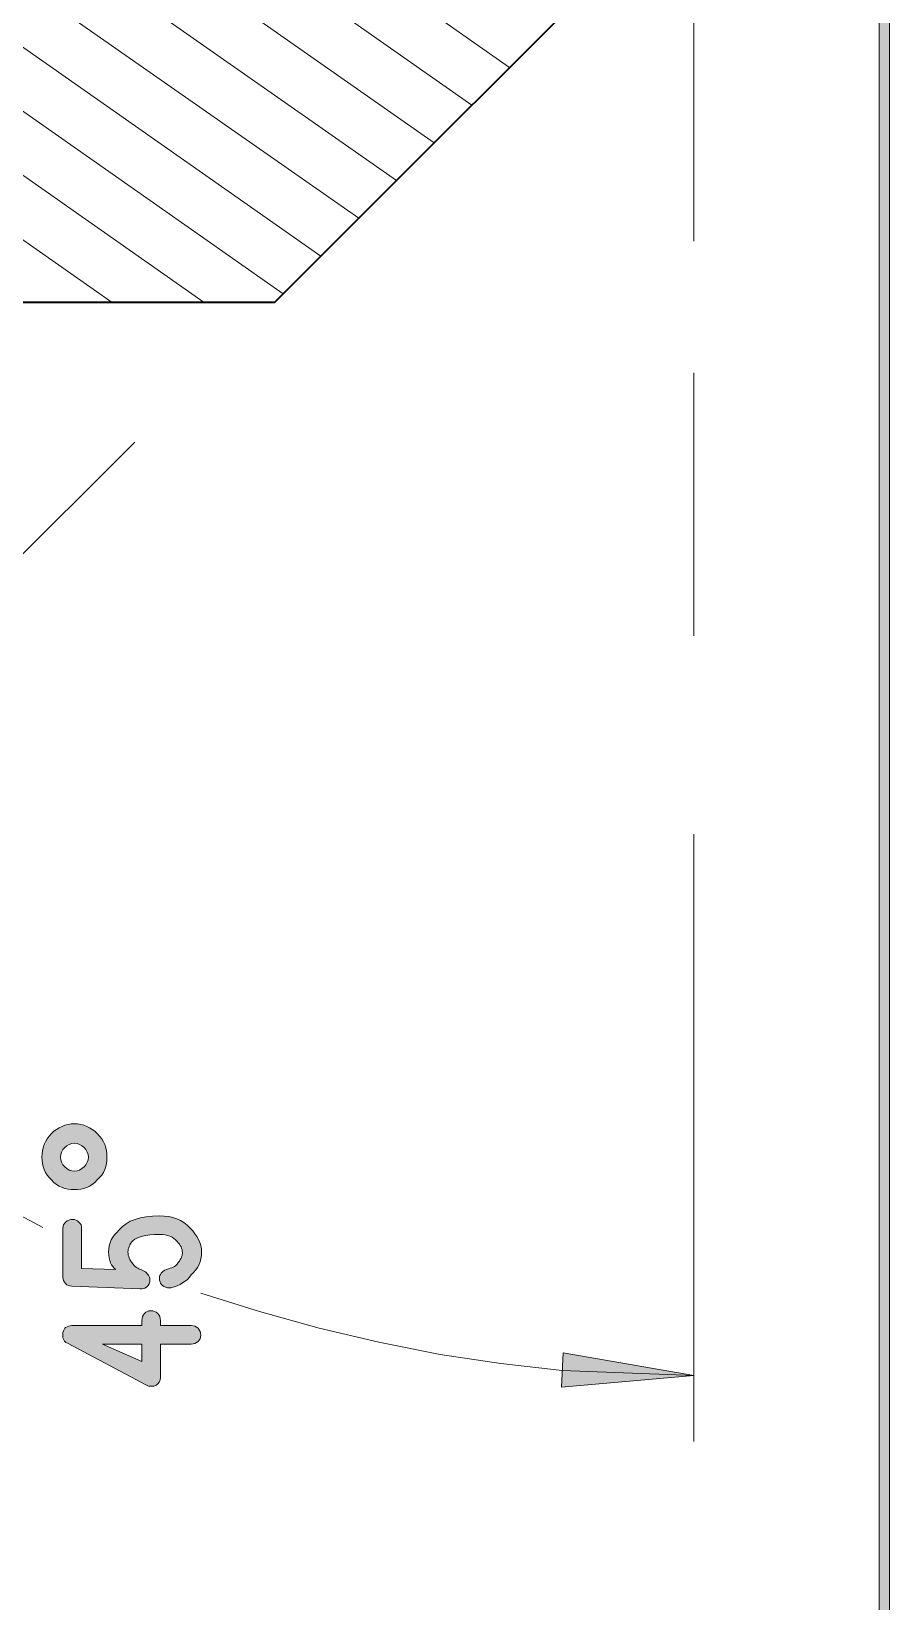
# Model space of a CAD drawing. Header units: inches. Extents: x -1525 to 612, y 0 to 1008.
# Drawn here: x -247.5 to -188.8, y 709.8 to 817.1 of the extents above; entities that cross this region are included whole.
import ezdxf

# ---------------------------------------------------------------- set-up
doc = ezdxf.new("R2010")
doc.units = ezdxf.units.IN
doc.header["$MEASUREMENT"] = 0
doc.layers.add('Layer 1', color=7, linetype='Continuous', lineweight=0)

# ---------------------------------------------------------------- blocks, each defined once
blk = doc.blocks.new('Block_2')
at = {"layer": 'Layer 1', "true_color": 0x000000, "transparency": 33554687}
h = blk.add_hatch(color=18, dxfattribs=at)
h.dxf.hatch_style = 2
h.paths.add_polyline_path([(-188.78, 990.18), (-189.5, 989.46), (-189.5, 683.52), (-349.1, 683.52), (-349.1, 989.46), (-189.5, 989.46), (-188.78, 990.18), (-349.82, 990.18), (-349.82, 682.8), (-188.78, 682.8), (-188.78, 990.18)])
h = blk.add_hatch(color=18, dxfattribs=at)
h.dxf.hatch_style = 2
edge = h.paths.add_edge_path()
edge.add_spline(control_points=[(-239.9, 727.38), (-239.9, 727.38), (-242.6, 727.38), (-242.6, 727.38), (-242.6, 727.38), (-239.9, 726.18), (-239.9, 726.18), (-239.9, 726.18), (-239.9, 727.38), (-239.9, 727.38)], knot_values=[0, 0, 0, 0, 1, 1, 1, 2, 2, 2, 3, 3, 3, 3], degree=3, periodic=0)
edge = h.paths.add_edge_path()
edge.add_spline(control_points=[(-239.9, 728.64), (-239.9, 728.64), (-239.9, 729), (-239.9, 729), (-239.9, 729.18), (-239.84, 729.36), (-239.72, 729.48), (-239.6, 729.6), (-239.48, 729.66), (-239.3, 729.66), (-239.12, 729.66), (-238.94, 729.6), (-238.82, 729.48), (-238.7, 729.36), (-238.64, 729.18), (-238.64, 729), (-238.64, 729), (-238.64, 728.64), (-238.64, 728.64), (-238.64, 728.64), (-236.54, 728.64), (-236.54, 728.64), (-236.36, 728.64), (-236.18, 728.58), (-236.06, 728.46), (-235.94, 728.34), (-235.88, 728.16), (-235.88, 727.98), (-235.88, 727.8), (-235.94, 727.68), (-236.06, 727.56), (-236.18, 727.44), (-236.36, 727.38), (-236.54, 727.38), (-236.54, 727.38), (-238.64, 727.38), (-238.64, 727.38), (-238.64, 727.38), (-238.64, 725.1), (-238.64, 725.1), (-238.64, 724.86), (-238.76, 724.68), (-238.94, 724.56), (-239.06, 724.5), (-239.12, 724.5), (-239.24, 724.5), (-239.36, 724.5), (-239.48, 724.5), (-239.6, 724.56), (-239.6, 724.56), (-245, 727.44), (-245, 727.44), (-245.18, 727.5), (-245.24, 727.62), (-245.3, 727.8), (-245.3, 727.86), (-245.3, 727.92), (-245.3, 727.98), (-245.3, 728.04), (-245.3, 728.1), (-245.3, 728.16), (-245.24, 728.34), (-245.18, 728.46), (-245.12, 728.52), (-245, 728.58), (-244.82, 728.64), (-244.7, 728.64), (-244.7, 728.64), (-239.9, 728.64), (-239.9, 728.64)], knot_values=[0, 0, 0, 0, 1, 1, 1, 2, 2, 2, 3, 3, 3, 4, 4, 4, 5, 5, 5, 6, 6, 6, 7, 7, 7, 8, 8, 8, 9, 9, 9, 10, 10, 10, 11, 11, 11, 12, 12, 12, 13, 13, 13, 14, 14, 14, 15, 15, 15, 16, 16, 16, 17, 17, 17, 18, 18, 18, 19, 19, 19, 20, 20, 20, 21, 21, 21, 22, 22, 22, 23, 23, 23, 23], degree=3, periodic=0)
edge = h.paths.add_edge_path()
edge.add_spline(control_points=[(-237.92, 731.22), (-238.04, 731.22), (-238.1, 731.22), (-238.16, 731.22), (-238.52, 731.34), (-238.7, 731.52), (-238.7, 731.88), (-238.7, 732.12), (-238.58, 732.36), (-238.22, 732.48), (-237.86, 732.6), (-237.62, 732.66), (-237.5, 732.84), (-237.26, 733.14), (-237.14, 733.38), (-237.14, 733.62), (-237.14, 733.92), (-237.26, 734.16), (-237.5, 734.4), (-237.74, 734.7), (-238.16, 734.88), (-238.7, 734.88), (-239.66, 734.88), (-240.26, 734.7), (-240.5, 734.46), (-240.74, 734.22), (-240.86, 733.92), (-240.86, 733.68), (-240.86, 733.38), (-240.74, 733.14), (-240.5, 732.84), (-240.32, 732.6), (-240.08, 732.48), (-239.84, 732.42), (-239.72, 732.36), (-239.6, 732.3), (-239.54, 732.18), (-239.42, 732.06), (-239.36, 731.94), (-239.36, 731.76), (-239.36, 731.58), (-239.42, 731.4), (-239.6, 731.28), (-239.72, 731.16), (-239.9, 731.16), (-240.02, 731.16), (-240.02, 731.16), (-244.7, 731.34), (-244.7, 731.34), (-244.88, 731.34), (-245, 731.4), (-245.12, 731.52), (-245.24, 731.64), (-245.3, 731.82), (-245.3, 731.94), (-245.3, 731.94), (-245.3, 735.3), (-245.3, 735.3), (-245.3, 735.48), (-245.24, 735.6), (-245.12, 735.72), (-245, 735.84), (-244.82, 735.9), (-244.64, 735.9), (-244.46, 735.9), (-244.34, 735.84), (-244.22, 735.72), (-244.1, 735.6), (-243.98, 735.48), (-244.04, 735.3), (-244.04, 735.3), (-244.04, 732.54), (-244.04, 732.54), (-244.04, 732.54), (-241.7, 732.48), (-241.7, 732.48), (-242, 732.72), (-242.18, 733.08), (-242.18, 733.68), (-242.18, 734.28), (-241.94, 734.76), (-241.46, 735.18), (-240.92, 735.84), (-240.02, 736.14), (-238.7, 736.14), (-237.8, 736.14), (-237.14, 735.9), (-236.6, 735.3), (-236.12, 734.82), (-235.82, 734.28), (-235.82, 733.68), (-235.82, 733.02), (-236.06, 732.54), (-236.54, 732.12), (-236.84, 731.64), (-237.32, 731.4), (-237.92, 731.22)], knot_values=[0, 0, 0, 0, 1, 1, 1, 2, 2, 2, 3, 3, 3, 4, 4, 4, 5, 5, 5, 6, 6, 6, 7, 7, 7, 8, 8, 8, 9, 9, 9, 10, 10, 10, 11, 11, 11, 12, 12, 12, 13, 13, 13, 14, 14, 14, 15, 15, 15, 16, 16, 16, 17, 17, 17, 18, 18, 18, 19, 19, 19, 20, 20, 20, 21, 21, 21, 22, 22, 22, 23, 23, 23, 24, 24, 24, 25, 25, 25, 26, 26, 26, 27, 27, 27, 28, 28, 28, 29, 29, 29, 30, 30, 30, 31, 31, 31, 32, 32, 32, 32], degree=3, periodic=0)
edge = h.paths.add_edge_path()
edge.add_spline(control_points=[(-246.08, 738.6), (-246.56, 739.02), (-246.74, 739.56), (-246.74, 740.16), (-246.74, 740.76), (-246.56, 741.3), (-246.08, 741.78), (-245.66, 742.2), (-245.12, 742.44), (-244.52, 742.44), (-243.92, 742.44), (-243.38, 742.2), (-242.96, 741.78), (-242.48, 741.3), (-242.3, 740.76), (-242.3, 740.16), (-242.3, 739.56), (-242.48, 739.02), (-242.96, 738.6), (-243.38, 738.12), (-243.92, 737.94), (-244.52, 737.94), (-245.12, 737.94), (-245.66, 738.12), (-246.08, 738.6)], knot_values=[0, 0, 0, 0, 1, 1, 1, 2, 2, 2, 3, 3, 3, 4, 4, 4, 5, 5, 5, 6, 6, 6, 7, 7, 7, 8, 8, 8, 8], degree=3, periodic=0)
edge = h.paths.add_edge_path()
edge.add_spline(control_points=[(-245.18, 739.5), (-245, 739.32), (-244.76, 739.2), (-244.52, 739.2), (-244.28, 739.2), (-244.04, 739.32), (-243.86, 739.5), (-243.68, 739.68), (-243.56, 739.92), (-243.56, 740.16), (-243.56, 740.4), (-243.68, 740.64), (-243.86, 740.82), (-244.04, 741), (-244.28, 741.12), (-244.52, 741.12), (-244.76, 741.12), (-245, 741), (-245.18, 740.82), (-245.36, 740.64), (-245.48, 740.4), (-245.48, 740.16), (-245.48, 739.92), (-245.36, 739.68), (-245.18, 739.5)], knot_values=[0, 0, 0, 0, 1, 1, 1, 2, 2, 2, 3, 3, 3, 4, 4, 4, 5, 5, 5, 6, 6, 6, 7, 7, 7, 8, 8, 8, 8], degree=3, periodic=0)
edge.add_line((-245.18, 739.5), (-245.18, 739.5))
blk.add_hatch(color=18, dxfattribs=at).paths.add_polyline_path([(-211.16, 725.58), (-202.16, 725.22), (-211.1, 726.78), (-211.22, 724.44), (-202.16, 725.22), (-211.16, 725.58)])
at = {"layer": 'Layer 1', "color": 18, "lineweight": 9, "true_color": 0x000000}
for p, q in [((-301.04, 875.16), (-214.76, 814.68)), ((-301.04, 870.78), (-217.34, 812.1)), ((-301.04, 866.4), (-219.92, 809.52)), ((-301.04, 861.96), (-222.5, 806.94)), ((-301.04, 857.58), (-225.08, 804.36)), ((-301.04, 853.2), (-227.66, 801.78)), ((-301.04, 848.82), (-230.24, 799.2)), ((-301.04, 844.44), (-235.64, 798.6)), ((-301.04, 840.06), (-241.94, 798.6)), ((-202.16, 820.8), (-202.16, 802.8)), ((-202.16, 793.8), (-202.16, 775.8)), ((-240.38, 789.06), (-277.58, 751.98)), ((-202.16, 762.24), (-202.16, 720.72))]:
    blk.add_line(p, q, dxfattribs=at)
at = {"layer": 'Layer 1'}
for points in [[(-188.78, 990.18), (-189.5, 989.46), (-189.5, 683.52), (-349.1, 683.52), (-349.1, 989.46), (-189.5, 989.46), (-188.78, 990.18), (-349.82, 990.18), (-349.82, 682.8), (-188.78, 682.8), (-188.78, 990.18)], [(-211.16, 725.58), (-202.16, 725.22), (-211.1, 726.78), (-211.22, 724.44), (-202.16, 725.22), (-211.16, 725.58)]]:
    blk.add_lwpolyline(points, dxfattribs=at)
at = {"layer": 'Layer 1', "color": 18, "lineweight": 9, "true_color": 0x000000}
for points in [[(-188.78, 990.18), (-349.82, 990.18), (-349.82, 682.8), (-188.78, 682.8)], [(-349.1, 989.46), (-189.5, 989.46), (-189.5, 683.52), (-349.1, 683.52)]]:
    blk.add_lwpolyline(points, close=True, dxfattribs=at)
at = {"layer": 'Layer 1', "color": 18, "lineweight": 35, "true_color": 0x000000}
blk.add_lwpolyline([(-202.16, 907.14), (-202.16, 827.22), (-203.6, 825.84), (-230.84, 798.6), (-272.36, 798.6)], dxfattribs=at)
at = {"layer": 'Layer 1', "color": 18, "lineweight": 9, "true_color": 0x000000}
for points in [[(-267.8, 749.04), (-264.5, 746.46), (-261.14, 743.94), (-257.66, 741.6), (-254.06, 739.38), (-250.4, 737.34), (-246.68, 735.36)], [(-235.88, 730.86), (-231.86, 729.6), (-227.78, 728.46), (-223.7, 727.5), (-219.5, 726.66), (-215.36, 726.06), (-211.16, 725.58)], [(-202.16, 725.22), (-211.1, 726.78), (-211.22, 724.44), (-202.16, 725.22)]]:
    blk.add_lwpolyline(points, dxfattribs=at)
at = {"layer": 'Layer 1'}
for points, knots in [([(-246.08, 738.6), (-246.56, 739.02), (-246.74, 739.56), (-246.74, 740.16), (-246.74, 740.76), (-246.56, 741.3), (-246.08, 741.78), (-245.66, 742.2), (-245.12, 742.44), (-244.52, 742.44), (-243.92, 742.44), (-243.38, 742.2), (-242.96, 741.78), (-242.48, 741.3), (-242.3, 740.76), (-242.3, 740.16), (-242.3, 739.56), (-242.48, 739.02), (-242.96, 738.6), (-243.38, 738.12), (-243.92, 737.94), (-244.52, 737.94), (-245.12, 737.94), (-245.66, 738.12), (-246.08, 738.6)], [0, 0, 0, 0, 1, 1, 1, 2, 2, 2, 3, 3, 3, 4, 4, 4, 5, 5, 5, 6, 6, 6, 7, 7, 7, 8, 8, 8, 8]), ([(-245.18, 739.5), (-245, 739.32), (-244.76, 739.2), (-244.52, 739.2), (-244.28, 739.2), (-244.04, 739.32), (-243.86, 739.5), (-243.68, 739.68), (-243.56, 739.92), (-243.56, 740.16), (-243.56, 740.4), (-243.68, 740.64), (-243.86, 740.82), (-244.04, 741), (-244.28, 741.12), (-244.52, 741.12), (-244.76, 741.12), (-245, 741), (-245.18, 740.82), (-245.36, 740.64), (-245.48, 740.4), (-245.48, 740.16), (-245.48, 739.92), (-245.36, 739.68), (-245.18, 739.5)], [0, 0, 0, 0, 1, 1, 1, 2, 2, 2, 3, 3, 3, 4, 4, 4, 5, 5, 5, 6, 6, 6, 7, 7, 7, 8, 8, 8, 8]), ([(-237.92, 731.22), (-238.04, 731.22), (-238.1, 731.22), (-238.16, 731.22), (-238.52, 731.34), (-238.7, 731.52), (-238.7, 731.88), (-238.7, 732.12), (-238.58, 732.36), (-238.22, 732.48), (-237.86, 732.6), (-237.62, 732.66), (-237.5, 732.84), (-237.26, 733.14), (-237.14, 733.38), (-237.14, 733.62), (-237.14, 733.92), (-237.26, 734.16), (-237.5, 734.4), (-237.74, 734.7), (-238.16, 734.88), (-238.7, 734.88), (-239.66, 734.88), (-240.26, 734.7), (-240.5, 734.46), (-240.74, 734.22), (-240.86, 733.92), (-240.86, 733.68), (-240.86, 733.38), (-240.74, 733.14), (-240.5, 732.84), (-240.32, 732.6), (-240.08, 732.48), (-239.84, 732.42), (-239.72, 732.36), (-239.6, 732.3), (-239.54, 732.18), (-239.42, 732.06), (-239.36, 731.94), (-239.36, 731.76), (-239.36, 731.58), (-239.42, 731.4), (-239.6, 731.28), (-239.72, 731.16), (-239.9, 731.16), (-240.02, 731.16), (-240.02, 731.16), (-244.7, 731.34), (-244.7, 731.34), (-244.88, 731.34), (-245, 731.4), (-245.12, 731.52), (-245.24, 731.64), (-245.3, 731.82), (-245.3, 731.94), (-245.3, 731.94), (-245.3, 735.3), (-245.3, 735.3), (-245.3, 735.48), (-245.24, 735.6), (-245.12, 735.72), (-245, 735.84), (-244.82, 735.9), (-244.64, 735.9), (-244.46, 735.9), (-244.34, 735.84), (-244.22, 735.72), (-244.1, 735.6), (-243.98, 735.48), (-244.04, 735.3), (-244.04, 735.3), (-244.04, 732.54), (-244.04, 732.54), (-244.04, 732.54), (-241.7, 732.48), (-241.7, 732.48), (-242, 732.72), (-242.18, 733.08), (-242.18, 733.68), (-242.18, 734.28), (-241.94, 734.76), (-241.46, 735.18), (-240.92, 735.84), (-240.02, 736.14), (-238.7, 736.14), (-237.8, 736.14), (-237.14, 735.9), (-236.6, 735.3), (-236.12, 734.82), (-235.82, 734.28), (-235.82, 733.68), (-235.82, 733.02), (-236.06, 732.54), (-236.54, 732.12), (-236.84, 731.64), (-237.32, 731.4), (-237.92, 731.22)], [0, 0, 0, 0, 1, 1, 1, 2, 2, 2, 3, 3, 3, 4, 4, 4, 5, 5, 5, 6, 6, 6, 7, 7, 7, 8, 8, 8, 9, 9, 9, 10, 10, 10, 11, 11, 11, 12, 12, 12, 13, 13, 13, 14, 14, 14, 15, 15, 15, 16, 16, 16, 17, 17, 17, 18, 18, 18, 19, 19, 19, 20, 20, 20, 21, 21, 21, 22, 22, 22, 23, 23, 23, 24, 24, 24, 25, 25, 25, 26, 26, 26, 27, 27, 27, 28, 28, 28, 29, 29, 29, 30, 30, 30, 31, 31, 31, 32, 32, 32, 32]), ([(-239.9, 728.64), (-239.9, 728.64), (-239.9, 729), (-239.9, 729), (-239.9, 729.18), (-239.84, 729.36), (-239.72, 729.48), (-239.6, 729.6), (-239.48, 729.66), (-239.3, 729.66), (-239.12, 729.66), (-238.94, 729.6), (-238.82, 729.48), (-238.7, 729.36), (-238.64, 729.18), (-238.64, 729), (-238.64, 729), (-238.64, 728.64), (-238.64, 728.64), (-238.64, 728.64), (-236.54, 728.64), (-236.54, 728.64), (-236.36, 728.64), (-236.18, 728.58), (-236.06, 728.46), (-235.94, 728.34), (-235.88, 728.16), (-235.88, 727.98), (-235.88, 727.8), (-235.94, 727.68), (-236.06, 727.56), (-236.18, 727.44), (-236.36, 727.38), (-236.54, 727.38), (-236.54, 727.38), (-238.64, 727.38), (-238.64, 727.38), (-238.64, 727.38), (-238.64, 725.1), (-238.64, 725.1), (-238.64, 724.86), (-238.76, 724.68), (-238.94, 724.56), (-239.06, 724.5), (-239.12, 724.5), (-239.24, 724.5), (-239.36, 724.5), (-239.48, 724.5), (-239.6, 724.56), (-239.6, 724.56), (-245, 727.44), (-245, 727.44), (-245.18, 727.5), (-245.24, 727.62), (-245.3, 727.8), (-245.3, 727.86), (-245.3, 727.92), (-245.3, 727.98), (-245.3, 728.04), (-245.3, 728.1), (-245.3, 728.16), (-245.24, 728.34), (-245.18, 728.46), (-245.12, 728.52), (-245, 728.58), (-244.82, 728.64), (-244.7, 728.64), (-244.7, 728.64), (-239.9, 728.64), (-239.9, 728.64)], [0, 0, 0, 0, 1, 1, 1, 2, 2, 2, 3, 3, 3, 4, 4, 4, 5, 5, 5, 6, 6, 6, 7, 7, 7, 8, 8, 8, 9, 9, 9, 10, 10, 10, 11, 11, 11, 12, 12, 12, 13, 13, 13, 14, 14, 14, 15, 15, 15, 16, 16, 16, 17, 17, 17, 18, 18, 18, 19, 19, 19, 20, 20, 20, 21, 21, 21, 22, 22, 22, 23, 23, 23, 23]), ([(-239.9, 727.38), (-239.9, 727.38), (-242.6, 727.38), (-242.6, 727.38), (-242.6, 727.38), (-239.9, 726.18), (-239.9, 726.18), (-239.9, 726.18), (-239.9, 727.38), (-239.9, 727.38)], [0, 0, 0, 0, 1, 1, 1, 2, 2, 2, 3, 3, 3, 3])]:
    blk.add_open_spline(points, degree=3, knots=knots, dxfattribs=at)
blk = doc.blocks.new('Block_1')
at = {"layer": 'Layer 1'}
blk.add_blockref('Block_2', (0, 0), dxfattribs=at)

msp = doc.modelspace()

# ---------------------------------------------------------------- block references
at = {"layer": 'Layer 1'}
msp.add_blockref('Block_1', (0, 0), dxfattribs=at)

doc.saveas('drawing.dxf')
